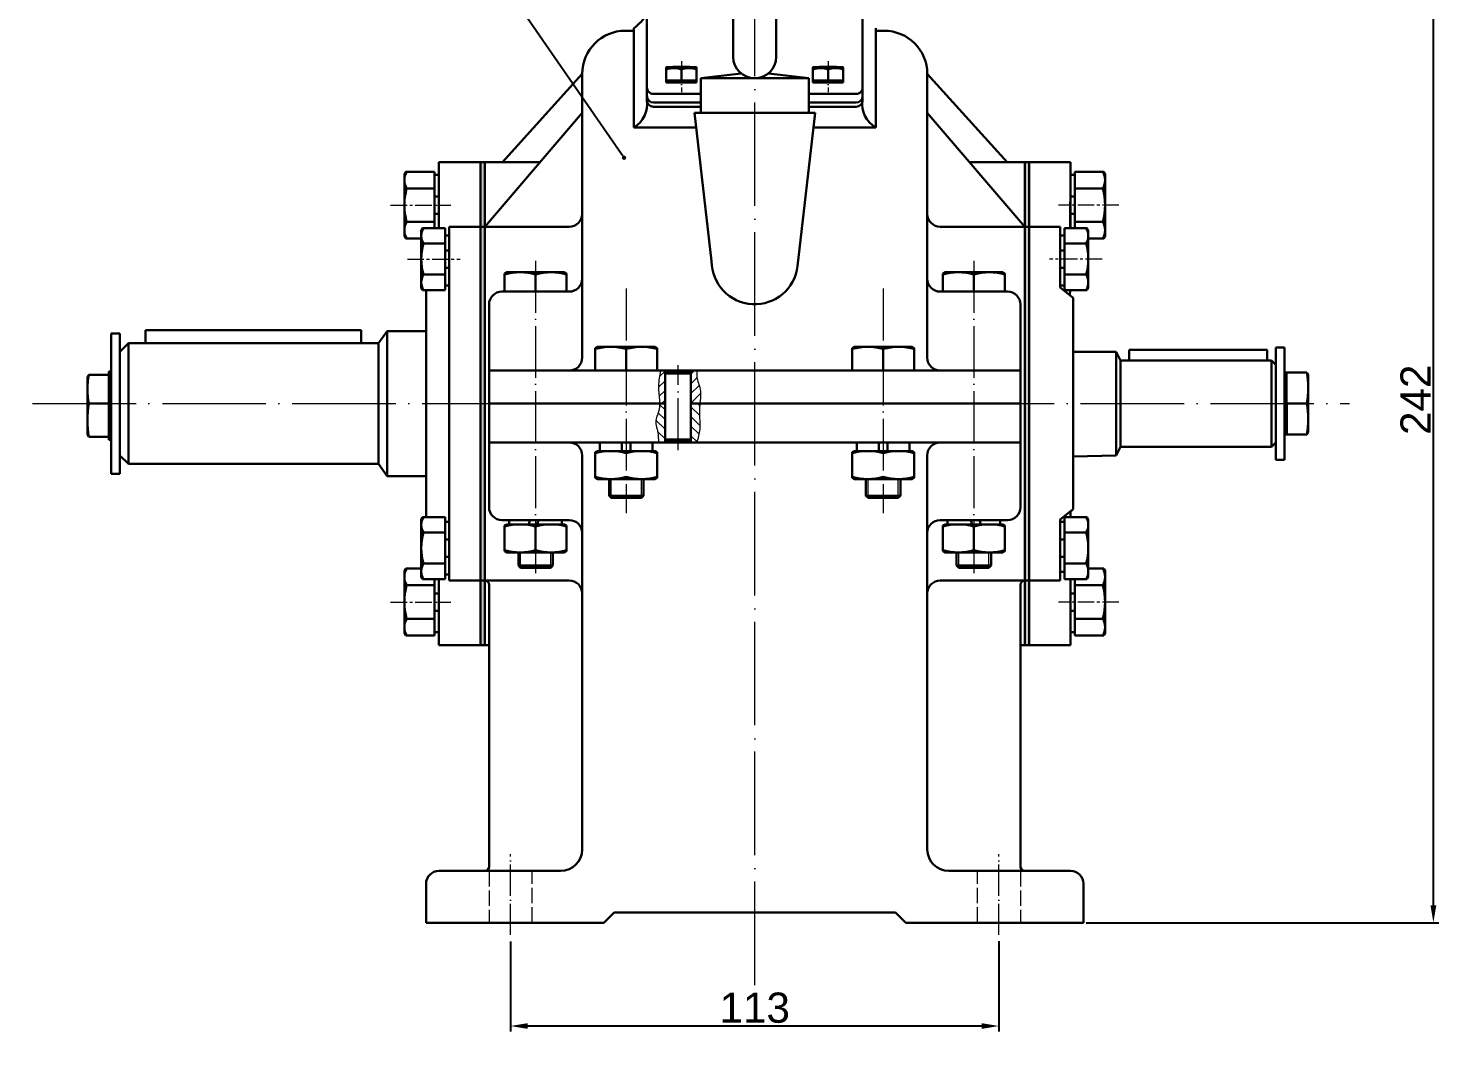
# Model space of a CAD drawing. Header units: millimetres. Extents: x 49696 to 99999, y 29542 to 60309.
# Drawn here: x 50303.5 to 50630.4, y 30007.7 to 30246.4 of the extents above; entities that cross this region are included whole.
import ezdxf
from ezdxf import colors
from ezdxf.entities.mleader import LeaderData, LeaderLine
from ezdxf.math import Vec2, Vec3

# ---------------------------------------------------------------- set-up
doc = ezdxf.new("R2010")
doc.units = ezdxf.units.MM
for name, pattern in [('ACAD_ISO02W100', [15, 12, -3]), ('ACAD_ISO04W100', [30, 24, -3, 0, -3]), ('CENTER2', [28.575, 19.05, -3.175, 3.175, -3.175])]:
    doc.linetypes.add(name, pattern=pattern)
for name, color, linetype, lineweight in [('Centerline', 7, 'ACAD_ISO04W100', 13), ('linie continua alba', 7, 'ACAD_ISO02W100', 13), ('Linii groase', 7, 'Continuous', 30), ('Linii subtiri', 7, 'Continuous', 13)]:
    doc.layers.add(name, color=color, linetype=linetype, lineweight=lineweight)
doc.styles.get("Standard").update_dxf_attribs({"font": 'arial.ttf'})
doc.dimstyles.new('ISO-25', dxfattribs={"dimtxt": 3, "dimasz": 4, "dimexe": 1.25, "dimexo": 0.625, "dimtad": 1, "dimtxsty": 'Standard', "dimcen": 2.5, "dimadec": 0, "dimazin": 0, "dimtfac": 1, "dimtmove": 0, "dimatfit": 3, "dimfxl": 1, "dimarcsym": 0})

# ---------------------------------------------------------------- blocks, each defined once
blk = doc.blocks.new('*U41')
at = {"layer": 'Centerline', "color": 0, "linetype": 'CENTER2', "ltscale": 0.2, "transparency": 16777216}
blk.add_line((-6.1, 0), (6.1, 0), dxfattribs=at)
blk = doc.blocks.new('*U42')
at = {"layer": 'Linii subtiri', "color": 0, "linetype": 'CENTER2', "ltscale": 0.2, "transparency": 16777216}
blk.add_line((-4.86, 0), (9.12, 0), dxfattribs=at)
blk = doc.blocks.new('*U43')
at = {"layer": 'Linii subtiri', "color": 0, "linetype": 'CENTER2', "ltscale": 0.2, "transparency": 16777216}
blk.add_line((-4.86, 0), (9.12, 0), dxfattribs=at)
blk = doc.blocks.new('*U44')
at = {"layer": 'Centerline', "color": 0, "linetype": 'CENTER2', "ltscale": 0.2, "transparency": 16777216}
blk.add_line((6.1, 0), (-6.1, 0), dxfattribs=at)
blk = doc.blocks.new('*U45')
at = {"layer": 'Linii subtiri', "color": 0, "linetype": 'CENTER2', "ltscale": 0.2, "transparency": 16777216}
blk.add_line((4.86, 0), (-9.12, 0), dxfattribs=at)
blk = doc.blocks.new('*U46')
at = {"layer": 'Linii subtiri', "color": 0, "linetype": 'CENTER2', "ltscale": 0.2, "transparency": 16777216}
blk.add_line((4.86, 0), (-9.12, 0), dxfattribs=at)
blk = doc.blocks.new('*D66')
at = {"layer": 'Defpoints', "color": 0, "transparency": 16777216}
for p in [(50415.28, 30035.34), (50528.48, 30035.42), (50415.28, 30015.11)]:
    blk.add_point(p, dxfattribs=at)
at = {"layer": 'Linii subtiri', "color": 0, "lineweight": -2, "transparency": 16777216}
for p, q in [((50415.28, 30034.72), (50415.28, 30013.86)), ((50528.48, 30034.79), (50528.48, 30013.86)), ((50524.48, 30015.11), (50419.28, 30015.11))]:
    blk.add_line(p, q, dxfattribs=at)
at = {"layer": 'Linii subtiri', "color": 0, "transparency": 16777216}
for points in [[(50419.28, 30015.78), (50419.28, 30014.45), (50415.28, 30015.11)], [(50524.48, 30015.78), (50524.48, 30014.45), (50528.48, 30015.11)]]:
    blk.add_solid(points, dxfattribs=at)
at = {"layer": 'Linii subtiri', "color": 0, "transparency": 16777216, "insert": (50471.88, 30019.32), "char_height": 7, "attachment_point": 5}
blk.add_mtext('113', dxfattribs=at)
blk = doc.blocks.new('*D67')
at = {"layer": 'Defpoints', "color": 0, "transparency": 16777216}
for p in [(50471.88, 30281.49), (50629.2, 30281.49), (50548.08, 30039.06)]:
    blk.add_point(p, dxfattribs=at)
at = {"layer": 'Linii subtiri', "color": 0, "lineweight": -2, "transparency": 16777216}
for p, q in [((50472.51, 30281.49), (50630.45, 30281.49)), ((50629.2, 30043.06), (50629.2, 30277.49)), ((50548.71, 30039.06), (50630.45, 30039.06))]:
    blk.add_line(p, q, dxfattribs=at)
at = {"layer": 'Linii subtiri', "color": 0, "transparency": 16777216}
for points in [[(50628.53, 30277.49), (50629.86, 30277.49), (50629.2, 30281.49)], [(50628.53, 30043.06), (50629.86, 30043.06), (50629.2, 30039.06)]]:
    blk.add_solid(points, dxfattribs=at)
at = {"layer": 'Linii subtiri', "color": 0, "transparency": 16777216, "insert": (50625.06, 30160.28), "char_height": 7, "attachment_point": 5, "rotation": 90}
blk.add_mtext('242', dxfattribs=at)
blk = doc.blocks.new('_Dot')
at = {"color": 0, "linetype": 'ByBlock', "lineweight": -2}
blk.add_line((-0.5, 0), (-1, 0), dxfattribs=at)
at = {"color": 0, "linetype": 'ByBlock', "const_width": 0.5}
blk.add_lwpolyline([(-0.25, 0, 1), (0.25, 0, 1)], format="xyb", close=True, dxfattribs=at)

msp = doc.modelspace()

# ---------------------------------------------------------------- hatches: boundary and pattern name
at = {"layer": 'Linii groase'}
h = msp.add_hatch(color=256, dxfattribs=at)
h.dxf.hatch_style = 1
h.paths.add_polyline_path([(49940.772, 29847.691), (49926.772, 29847.691), (49926.772, 29845.691), (49940.772, 29845.691), (49941.772, 29845.691), (49941.772, 29846.691, 0.4142136)])
h.paths.add_polyline_path([(50008.772, 29847.691), (49994.772, 29847.691, 0.4142136), (49993.772, 29846.691), (49993.772, 29845.691), (49994.772, 29845.691), (50008.798, 29845.691)])
h.paths.add_polyline_path([(50030.772, 29847.691), (50011.772, 29847.691), (50011.798, 29845.691), (50030.772, 29845.691), (50031.772, 29845.691), (50031.772, 29846.691, 0.4142136)])
h.paths.add_polyline_path([(50123.772, 29846.792), (50119.562, 29847.691), (50104.772, 29847.691, 0.4142136), (50103.772, 29846.691), (50103.772, 29845.691), (50104.772, 29845.691), (50118.772, 29845.691), (50123.772, 29845.691)])
h.paths.add_polyline_path([(50123.772, 29847.691), (50119.562, 29847.691), (50123.772, 29846.792)], flags=17)
h.paths.add_polyline_path([(50121.075, 29720.491), (50118.772, 29720.491), (50104.772, 29720.491), (50103.772, 29720.491), (50103.772, 29719.491, 0.4142136), (50104.772, 29718.491), (50123.491, 29718.491)])
h.paths.add_polyline_path([(50123.772, 29720.491), (50121.075, 29720.491), (50123.491, 29718.491), (50123.772, 29718.491)])
h.paths.add_polyline_path([(50026.45, 29720.491), (50011.798, 29720.491), (50011.772, 29718.491), (50028.796, 29718.491)])
h.paths.add_polyline_path([(50031.772, 29720.491), (50030.772, 29720.491), (50026.45, 29720.491), (50028.796, 29718.491), (50030.772, 29718.491, 0.4142136), (50031.772, 29719.491)])
h.paths.add_polyline_path([(50008.798, 29720.491), (49994.772, 29720.491), (49993.772, 29720.491), (49993.772, 29719.491, 0.4142136), (49994.772, 29718.491), (50008.772, 29718.491)])
h.paths.add_polyline_path([(49941.772, 29720.491), (49940.772, 29720.491), (49926.772, 29720.491), (49926.772, 29718.491), (49940.772, 29718.491, 0.4142136), (49941.772, 29719.491)])
h.paths.add_polyline_path([(50409.282, 30215.392), (50408.282, 30215.392), (50408.282, 30200.392), (50409.282, 30200.392)])
h.paths.add_polyline_path([(50409.282, 30200.392), (50408.282, 30200.392), (50408.282, 30159.392), (50409.282, 30159.392)])
h.paths.add_polyline_path([(50409.282, 30159.392), (50408.282, 30159.392), (50408.282, 30118.392), (50409.282, 30118.392)])
h.paths.add_polyline_path([(50409.282, 30118.392), (50408.282, 30118.392), (50408.282, 30103.392), (50409.282, 30103.392)])
h.paths.add_polyline_path([(50535.482, 30159.392), (50534.482, 30159.392), (50534.482, 30118.392), (50535.482, 30118.392)])
h.paths.add_polyline_path([(50535.482, 30118.392), (50534.482, 30118.392), (50534.482, 30103.392), (50535.482, 30103.392)])
h.paths.add_polyline_path([(50535.482, 30200.392), (50534.482, 30200.392), (50534.482, 30159.392), (50535.482, 30159.392)])
h.paths.add_polyline_path([(50535.482, 30215.392), (50534.482, 30215.392), (50534.482, 30200.392), (50535.482, 30200.392)])
h = msp.add_hatch(color=256, dxfattribs=at)
h.dxf.hatch_style = 1
h.paths.add_polyline_path([(50322.133, 30158.892), (50322.133, 30150.975), (50322.682, 30150.975), (50322.682, 30158.892)])
h.paths.add_polyline_path([(50322.133, 30166.809), (50322.133, 30158.892), (50322.682, 30158.892), (50322.682, 30166.809)])
h = msp.add_hatch(color=256, dxfattribs=at)
h.dxf.hatch_style = 1
h.paths.add_polyline_path([(50594.682, 30166.582), (50594.682, 30152.202), (50595.228, 30152.204), (50595.182, 30166.582)])
at = {"layer": 'Linii subtiri'}
h = msp.add_hatch(dxfattribs=at)
h.set_pattern_fill('ANSI31', color=256, scale=0.5)
edge = h.paths.add_edge_path()
edge.add_spline(control_points=[(50459.166, 30159.392), (50459.285, 30160.514), (50459.583, 30162.629), (50458.341, 30165.056), (50458.43, 30166.543), (50458.46, 30167.042)], knot_values=[0, 0, 0, 0, 3.3362689, 6.2761395, 7.7624054, 7.7624054, 7.7624054, 7.7624054], degree=3, periodic=0)
edge.add_line((50458.46, 30167.042), (50457.101, 30167.042))
edge.add_line((50457.101, 30167.042), (50457.101, 30159.392))
edge.add_line((50457.101, 30159.392), (50459.166, 30159.392))
edge = h.paths.add_edge_path()
edge.add_line((50451.101, 30167.042), (50450.061, 30167.042))
edge.add_spline(control_points=[(50450.061, 30167.042), (50449.828, 30165.85), (50449.339, 30163.354), (50449.812, 30160.723), (50449.817, 30159.392)], knot_values=[0, 0, 0, 0, 3.6376232, 7.620987, 7.620987, 7.620987, 7.620987], degree=3, periodic=0)
edge.add_line((50449.817, 30159.392), (50451.101, 30159.392))
edge.add_line((50451.101, 30159.392), (50451.101, 30167.042))
h = msp.add_hatch(dxfattribs=at)
h.set_pattern_fill('ANSI31', color=256, scale=0.5, angle=90)
edge = h.paths.add_edge_path()
edge.add_spline(control_points=[(50458.46, 30150.392), (50458.752, 30151.397), (50459.289, 30153.244), (50459.095, 30155.997), (50459.026, 30157.971), (50459.135, 30159.096), (50459.166, 30159.392)], knot_values=[7.7624054, 7.7624054, 7.7624054, 7.7624054, 10.8746065, 13.4815785, 15.9520733, 16.8309959, 16.8309959, 16.8309959, 16.8309959], degree=3, periodic=0)
edge.add_line((50459.166, 30159.392), (50457.101, 30159.392))
edge.add_line((50457.101, 30159.392), (50457.101, 30150.392))
edge.add_line((50457.101, 30150.392), (50458.46, 30150.392))
edge = h.paths.add_edge_path()
edge.add_line((50451.101, 30159.392), (50449.817, 30159.392))
edge.add_spline(control_points=[(50449.817, 30159.392), (50449.821, 30158.583), (50449.691, 30157.385), (50448.578, 30155.28), (50449.554, 30152.978), (50449.546, 30151.15), (50449.543, 30150.392)], knot_values=[7.620987, 7.620987, 7.620987, 7.620987, 10.0431297, 11.2818766, 14.5077576, 16.7948867, 16.7948867, 16.7948867, 16.7948867], degree=3, periodic=0)
edge.add_line((50449.543, 30150.392), (50451.101, 30150.392))
edge.add_line((50451.101, 30150.392), (50451.101, 30159.392))

# ---------------------------------------------------------------- linework, layer by layer
at = {"layer": 'Centerline'}
for p, q in [((50471.882, 30024.621), (50471.882, 30287.229)), ((50410.282, 30167.042), (50428.882, 30167.042)), ((50454.101, 30167.042), (50451.101, 30167.042)), ((50533.482, 30167.042), (50514.882, 30167.042)), ((50304.462, 30159.392), (50451.101, 30159.392)), ((50457.101, 30159.392), (50609.746, 30159.392))]:
    msp.add_line(p, q, dxfattribs=at)
at = {"layer": 'Centerline', "ltscale": 0.2}
for p, q in [((50454.882, 30238.779), (50454.882, 30231.602)), ((50488.882, 30238.779), (50488.882, 30231.602))]:
    msp.add_line(p, q, dxfattribs=at)
at = {"layer": 'Centerline', "ltscale": 0.5}
for p, q in [((50421.082, 30192.469), (50421.082, 30119.449)), ((50522.682, 30192.469), (50522.682, 30119.449)), ((50442.101, 30186.052), (50442.101, 30133.968)), ((50501.663, 30186.052), (50501.663, 30133.968)), ((50454.101, 30148.635), (50454.101, 30168.305))]:
    msp.add_line(p, q, dxfattribs=at)
at = {"layer": 'Centerline', "ltscale": 0.3}
for p, q in [((50415.282, 30036.218), (50415.282, 30054.916)), ((50528.482, 30036.218), (50528.482, 30054.916))]:
    msp.add_line(p, q, dxfattribs=at)
at = {"layer": 'linie continua alba', "ltscale": 0.3}
for p, q in [((50410.282, 30051.062), (50410.282, 30039.062)), ((50420.282, 30039.062), (50420.282, 30051.062)), ((50523.482, 30039.062), (50523.482, 30051.062)), ((50533.482, 30051.062), (50533.482, 30039.062))]:
    msp.add_line(p, q, dxfattribs=at)
at = {"layer": 'Linii groase'}
for p, q in [((50466.882, 30239.795), (50466.882, 30267.567)), ((50476.882, 30239.795), (50476.882, 30267.567)), ((50446.882, 30245.822), (50446.882, 30249.673)), ((50496.882, 30245.822), (50496.882, 30249.673)), ((50441.882, 30245.822), (50443.837, 30245.822)), ((50443.837, 30246.406), (50443.837, 30223.416)), ((50446.882, 30233.684), (50446.882, 30245.822)), ((50496.882, 30233.684), (50496.882, 30245.822)), ((50499.927, 30246.406), (50499.927, 30223.416)), ((50501.882, 30245.822), (50499.927, 30245.822)), ((50501.882, 30245.822), (50499.927, 30245.822)), ((50451.382, 30234.312), (50451.382, 30237.312)), ((50451.382, 30237.312), (50451.382, 30236.812)), ((50454.882, 30234.312), (50454.882, 30236.812)), ((50458.382, 30234.312), (50458.382, 30237.312)), ((50485.382, 30234.312), (50485.382, 30237.312)), ((50488.882, 30234.312), (50488.882, 30236.812)), ((50492.382, 30234.312), (50492.382, 30237.312)), ((50492.382, 30237.312), (50492.382, 30236.812)), ((50413.377, 30215.392), (50431.882, 30235.822)), ((50431.882, 30182.342), (50431.882, 30235.822)), ((50454.882, 30234.312), (50451.382, 30234.312)), ((50451.382, 30233.812), (50451.382, 30234.312)), ((50454.882, 30233.812), (50451.382, 30233.812)), ((50454.882, 30234.312), (50458.382, 30234.312)), ((50454.882, 30233.812), (50458.382, 30233.812)), ((50458.382, 30233.812), (50458.382, 30234.312)), ((50459.382, 30234.795), (50468.724, 30235.919)), ((50459.382, 30226.799), (50459.382, 30234.795)), ((50459.382, 30234.795), (50471.882, 30234.795)), ((50471.882, 30234.795), (50484.382, 30234.795)), ((50475.04, 30235.919), (50484.382, 30234.795)), ((50484.382, 30234.795), (50484.382, 30226.799)), ((50488.882, 30234.312), (50485.382, 30234.312)), ((50485.382, 30233.812), (50485.382, 30234.312)), ((50488.882, 30233.812), (50485.382, 30233.812)), ((50488.882, 30234.312), (50492.382, 30234.312)), ((50488.882, 30233.812), (50492.382, 30233.812)), ((50492.382, 30233.812), (50492.382, 30234.312)), ((50511.882, 30182.342), (50511.882, 30235.822)), ((50530.387, 30215.392), (50511.882, 30235.822)), ((50446.882, 30230.684), (50446.882, 30232.684)), ((50446.882, 30230.684), (50446.882, 30229.684)), ((50496.882, 30230.684), (50496.882, 30232.684)), ((50496.882, 30230.684), (50496.882, 30229.684)), ((50409.282, 30200.392), (50431.882, 30226.799)), ((50448.382, 30229.184), (50459.382, 30229.184)), ((50448.382, 30228.184), (50459.382, 30228.184)), ((50471.882, 30226.799), (50457.882, 30226.799)), ((50457.882, 30226.799), (50461.882, 30192.417)), ((50471.882, 30226.799), (50459.382, 30226.799)), ((50471.882, 30226.799), (50485.882, 30226.799)), ((50485.882, 30226.799), (50481.817, 30191.28)), ((50495.382, 30229.184), (50484.382, 30229.184)), ((50495.382, 30228.184), (50484.382, 30228.184)), ((50534.482, 30200.392), (50511.882, 30226.799)), ((50458.275, 30223.416), (50443.837, 30223.416)), ((50458.275, 30223.416), (50446.882, 30223.416)), ((50485.495, 30223.416), (50496.882, 30223.416)), ((50485.495, 30223.416), (50499.927, 30223.416)), ((50390.982, 30213.147), (50390.682, 30212.627)), ((50390.982, 30213.147), (50392.743, 30213.147)), ((50397.682, 30213.147), (50392.743, 30213.147)), ((50397.682, 30200.082), (50397.682, 30213.147)), ((50408.282, 30215.392), (50398.682, 30215.392)), ((50398.682, 30215.392), (50398.682, 30200.082)), ((50398.682, 30215.392), (50398.682, 30205.392)), ((50408.282, 30215.392), (50401.082, 30215.392)), ((50408.282, 30200.392), (50408.282, 30215.392)), ((50408.282, 30215.392), (50409.282, 30215.392)), ((50422.12, 30215.392), (50409.282, 30215.392)), ((50409.282, 30200.392), (50409.282, 30215.392)), ((50431.882, 30203.392), (50431.882, 30215.392)), ((50511.882, 30203.392), (50511.882, 30215.392)), ((50521.644, 30215.392), (50534.482, 30215.392)), ((50534.482, 30200.392), (50534.482, 30215.392)), ((50535.482, 30215.392), (50534.482, 30215.392)), ((50535.482, 30200.392), (50535.482, 30215.392)), ((50535.482, 30215.392), (50542.682, 30215.392)), ((50535.482, 30215.392), (50545.082, 30215.392)), ((50545.082, 30215.392), (50545.082, 30200.082)), ((50545.082, 30215.392), (50545.082, 30205.392)), ((50545.082, 30200.082), (50545.082, 30215.392)), ((50546.082, 30200.082), (50546.082, 30213.147)), ((50546.082, 30213.147), (50551.021, 30213.147)), ((50552.782, 30213.147), (50551.021, 30213.147)), ((50552.782, 30213.147), (50553.082, 30212.627)), ((50390.682, 30198.157), (50390.682, 30212.627)), ((50390.682, 30212.627), (50390.682, 30209.277)), ((50398.682, 30212.392), (50397.682, 30212.392)), ((50398.682, 30200.082), (50398.682, 30212.392)), ((50545.026, 30200.082), (50545.082, 30212.392)), ((50545.082, 30212.392), (50546.082, 30212.392)), ((50553.082, 30198.157), (50553.082, 30212.627)), ((50553.082, 30212.627), (50553.082, 30209.277)), ((50391.182, 30209.277), (50397.682, 30209.277)), ((50398.682, 30207.392), (50397.682, 30207.392)), ((50398.682, 30203.392), (50398.682, 30207.392)), ((50545.082, 30203.392), (50545.082, 30207.392)), ((50545.082, 30207.392), (50546.082, 30207.392)), ((50552.582, 30209.277), (50546.082, 30209.277)), ((50397.682, 30205.392), (50397.682, 30200.082)), ((50397.682, 30205.392), (50397.682, 30203.392)), ((50397.682, 30203.392), (50398.682, 30203.392)), ((50546.082, 30203.392), (50545.082, 30203.392)), ((50546.082, 30205.392), (50546.082, 30200.082)), ((50546.082, 30205.392), (50546.082, 30203.392)), ((50391.182, 30201.507), (50397.682, 30201.507)), ((50394.882, 30200.082), (50394.582, 30199.562)), ((50394.882, 30200.082), (50400.082, 30200.082)), ((50394.882, 30200.082), (50395.082, 30200.082)), ((50400.082, 30200.082), (50400.082, 30197.292)), ((50408.282, 30200.392), (50401.082, 30200.392)), ((50401.082, 30200.392), (50401.082, 30118.392)), ((50401.082, 30200.392), (50401.082, 30196.392)), ((50401.082, 30159.392), (50401.082, 30200.392)), ((50401.082, 30198.392), (50401.082, 30200.392)), ((50408.282, 30118.392), (50408.282, 30200.392)), ((50408.282, 30200.392), (50409.282, 30200.392)), ((50428.882, 30200.392), (50409.282, 30200.392)), ((50409.282, 30159.392), (50409.282, 30200.392)), ((50431.882, 30185.342), (50431.882, 30200.392)), ((50511.882, 30185.342), (50511.882, 30200.392)), ((50514.882, 30200.392), (50534.482, 30200.392)), ((50534.482, 30159.392), (50534.482, 30200.392)), ((50535.482, 30200.392), (50534.482, 30200.392)), ((50535.482, 30118.392), (50535.482, 30200.392)), ((50535.482, 30200.392), (50542.682, 30200.392)), ((50535.482, 30200.392), (50542.682, 30200.392)), ((50542.682, 30200.392), (50542.682, 30186.892)), ((50542.682, 30200.392), (50542.682, 30196.392)), ((50542.682, 30186.892), (50542.682, 30200.392)), ((50542.682, 30198.392), (50542.682, 30200.392)), ((50542.682, 30200.392), (50542.682, 30186.792)), ((50542.682, 30200.392), (50542.682, 30196.392)), ((50542.682, 30186.792), (50542.682, 30200.392)), ((50542.682, 30198.392), (50542.682, 30200.392)), ((50548.882, 30200.082), (50543.682, 30200.082)), ((50543.682, 30200.082), (50543.682, 30197.292)), ((50552.582, 30201.507), (50546.082, 30201.507)), ((50548.882, 30200.082), (50548.682, 30200.082)), ((50548.882, 30200.082), (50549.182, 30199.562)), ((50390.982, 30197.637), (50390.682, 30198.157)), ((50394.643, 30197.637), (50390.982, 30197.637)), ((50394.582, 30192.892), (50394.582, 30199.562)), ((50394.582, 30199.562), (50394.582, 30196.487)), ((50400.082, 30198.992), (50400.082, 30186.792)), ((50400.582, 30198.392), (50400.082, 30198.392)), ((50400.082, 30196.892), (50400.082, 30197.292)), ((50400.082, 30192.892), (50400.082, 30196.892)), ((50400.582, 30198.392), (50401.082, 30198.392)), ((50401.082, 30192.892), (50401.082, 30198.992)), ((50542.682, 30192.892), (50542.682, 30198.992)), ((50542.682, 30192.892), (50542.682, 30198.992)), ((50543.182, 30198.392), (50542.682, 30198.392)), ((50543.182, 30198.392), (50543.682, 30198.392)), ((50543.682, 30198.992), (50543.682, 30186.792)), ((50543.682, 30196.892), (50543.682, 30197.292)), ((50543.682, 30192.892), (50543.682, 30196.892)), ((50549.121, 30197.637), (50552.782, 30197.637)), ((50549.182, 30192.892), (50549.182, 30199.562)), ((50549.182, 30199.562), (50549.182, 30196.487)), ((50552.782, 30197.637), (50553.082, 30198.157)), ((50395.082, 30196.487), (50400.082, 30196.487)), ((50401.082, 30194.892), (50400.082, 30194.892)), ((50401.082, 30192.892), (50401.082, 30194.892)), ((50542.682, 30192.892), (50542.682, 30194.892)), ((50542.682, 30192.892), (50542.682, 30194.892)), ((50542.682, 30194.892), (50543.682, 30194.892)), ((50548.682, 30196.487), (50543.682, 30196.487)), ((50394.582, 30192.892), (50394.582, 30186.222)), ((50400.082, 30192.892), (50400.082, 30188.892)), ((50401.082, 30190.892), (50400.082, 30190.892)), ((50401.082, 30159.392), (50401.082, 30192.892)), ((50401.082, 30192.892), (50401.082, 30190.892)), ((50542.682, 30186.892), (50542.682, 30192.892)), ((50542.682, 30192.892), (50542.682, 30190.892)), ((50542.682, 30186.792), (50542.682, 30192.892)), ((50542.682, 30192.892), (50542.682, 30190.892)), ((50542.682, 30190.892), (50543.682, 30190.892)), ((50543.682, 30192.892), (50543.682, 30188.892)), ((50549.182, 30192.892), (50549.182, 30186.222)), ((50394.582, 30186.222), (50394.582, 30189.297)), ((50395.082, 30189.297), (50400.082, 30189.297)), ((50400.082, 30188.892), (50400.082, 30188.492)), ((50400.082, 30185.702), (50400.082, 30188.492)), ((50413.892, 30189.542), (50414.411, 30189.842)), ((50413.892, 30189.542), (50413.892, 30185.342)), ((50421.082, 30189.842), (50414.411, 30189.842)), ((50414.411, 30189.842), (50417.487, 30189.842)), ((50421.082, 30189.842), (50427.752, 30189.842)), ((50421.082, 30189.342), (50421.082, 30185.342)), ((50427.752, 30189.842), (50424.677, 30189.842)), ((50428.272, 30189.542), (50427.752, 30189.842)), ((50428.272, 30189.542), (50428.272, 30185.342)), ((50428.272, 30189.542), (50428.272, 30189.342)), ((50515.492, 30189.542), (50516.011, 30189.842)), ((50515.492, 30189.542), (50515.492, 30185.342)), ((50522.682, 30189.842), (50516.011, 30189.842)), ((50516.011, 30189.842), (50519.087, 30189.842)), ((50522.682, 30189.842), (50529.352, 30189.842)), ((50522.682, 30189.342), (50522.682, 30185.342)), ((50529.352, 30189.842), (50526.277, 30189.842)), ((50529.872, 30189.542), (50529.352, 30189.842)), ((50529.872, 30189.542), (50529.872, 30185.342)), ((50529.872, 30189.542), (50529.872, 30189.342)), ((50548.682, 30189.297), (50543.682, 30189.297)), ((50543.682, 30188.892), (50543.682, 30188.492)), ((50543.682, 30185.702), (50543.682, 30188.492)), ((50549.182, 30186.222), (50549.182, 30189.297)), ((50394.882, 30185.702), (50394.582, 30186.222)), ((50394.882, 30185.702), (50400.082, 30185.702)), ((50394.882, 30185.702), (50395.082, 30185.702)), ((50395.682, 30185.702), (50395.682, 30133.082)), ((50400.082, 30186.792), (50401.082, 30186.792)), ((50413.282, 30185.342), (50428.882, 30185.342)), ((50413.892, 30186.542), (50413.892, 30186.342)), ((50530.482, 30185.342), (50514.882, 30185.342)), ((50515.492, 30186.542), (50515.492, 30186.342)), ((50543.682, 30186.792), (50542.682, 30186.792)), ((50542.682, 30186.792), (50542.682, 30186.292)), ((50542.682, 30186.292), (50545.682, 30183.892)), ((50548.882, 30185.702), (50543.682, 30185.702)), ((50544.954, 30184.474), (50544.96, 30185.702)), ((50545.682, 30183.892), (50545.682, 30159.392)), ((50548.882, 30185.702), (50548.682, 30185.702)), ((50548.882, 30185.702), (50549.182, 30186.222)), ((50410.282, 30167.042), (50410.282, 30182.342)), ((50431.882, 30182.342), (50431.882, 30170.042)), ((50511.882, 30182.342), (50511.882, 30170.042)), ((50533.482, 30167.042), (50533.482, 30182.342)), ((50322.682, 30143.139), (50322.682, 30175.645)), ((50324.682, 30175.645), (50322.682, 30175.645)), ((50324.682, 30175.645), (50324.682, 30172.392)), ((50380.682, 30176.392), (50330.682, 30176.392)), ((50330.682, 30176.392), (50330.682, 30173.392)), ((50350.682, 30176.392), (50368.682, 30176.392)), ((50380.682, 30176.392), (50364.682, 30176.392)), ((50380.682, 30173.392), (50380.682, 30176.392)), ((50386.682, 30176.192), (50384.682, 30173.392)), ((50386.682, 30176.192), (50386.682, 30159.392)), ((50395.682, 30176.192), (50386.682, 30176.192)), ((50395.682, 30176.192), (50390.682, 30176.192)), ((50395.682, 30159.392), (50395.682, 30176.192)), ((50322.682, 30170.392), (50322.682, 30171.892)), ((50322.682, 30171.892), (50322.682, 30166.892)), ((50324.682, 30171.392), (50326.682, 30173.392)), ((50324.682, 30172.392), (50324.682, 30170.892)), ((50324.682, 30171.892), (50324.682, 30146.892)), ((50324.682, 30171.392), (50324.682, 30159.392)), ((50324.682, 30171.392), (50324.682, 30147.392)), ((50324.682, 30171.392), (50324.682, 30159.392)), ((50324.682, 30171.392), (50324.682, 30147.392)), ((50324.682, 30170.892), (50324.682, 30158.892)), ((50324.682, 30170.892), (50324.682, 30167.392)), ((50326.682, 30173.392), (50326.682, 30159.392)), ((50384.682, 30173.392), (50326.682, 30173.392)), ((50326.682, 30173.392), (50330.682, 30173.392)), ((50346.682, 30173.392), (50382.682, 30173.392)), ((50350.682, 30173.392), (50348.682, 30173.392)), ((50384.682, 30159.392), (50384.682, 30173.392)), ((50435.411, 30172.542), (50434.911, 30172.253)), ((50434.911, 30167.042), (50434.911, 30172.253)), ((50434.911, 30172.253), (50434.911, 30172.053)), ((50434.911, 30172.253), (50434.911, 30172.053)), ((50435.411, 30172.542), (50442.101, 30172.542)), ((50435.411, 30172.542), (50436.911, 30172.542)), ((50448.791, 30172.542), (50442.101, 30172.542)), ((50442.101, 30172.542), (50442.101, 30167.042)), ((50448.791, 30172.542), (50447.291, 30172.542)), ((50448.791, 30172.542), (50449.291, 30172.253)), ((50449.291, 30167.042), (50449.291, 30172.253)), ((50494.973, 30172.542), (50494.473, 30172.253)), ((50494.473, 30167.042), (50494.473, 30172.253)), ((50494.973, 30172.542), (50501.663, 30172.542)), ((50494.973, 30172.542), (50496.473, 30172.542)), ((50508.353, 30172.542), (50501.663, 30172.542)), ((50501.663, 30172.542), (50501.663, 30167.042)), ((50508.353, 30172.542), (50506.853, 30172.542)), ((50508.353, 30172.542), (50508.853, 30172.253)), ((50508.853, 30167.042), (50508.853, 30172.253)), ((50508.853, 30172.253), (50508.853, 30172.053)), ((50508.853, 30172.253), (50508.853, 30172.053)), ((50545.682, 30159.392), (50545.682, 30171.392)), ((50545.682, 30171.392), (50555.682, 30171.392)), ((50555.682, 30171.392), (50556.682, 30169.392)), ((50555.682, 30171.392), (50555.682, 30159.392)), ((50555.682, 30171.392), (50555.682, 30147.392)), ((50558.682, 30169.392), (50558.682, 30171.892)), ((50558.682, 30171.892), (50590.682, 30171.892)), ((50590.682, 30171.892), (50590.682, 30169.392)), ((50592.682, 30162.392), (50592.682, 30172.392)), ((50592.682, 30146.392), (50592.682, 30172.392)), ((50592.682, 30172.392), (50594.682, 30172.392)), ((50594.682, 30172.392), (50594.682, 30148.392)), ((50322.682, 30158.892), (50322.682, 30170.392)), ((50322.682, 30145.892), (50322.682, 30169.892)), ((50322.682, 30166.892), (50322.682, 30167.892)), ((50324.682, 30170.392), (50324.682, 30166.892)), ((50324.682, 30162.392), (50324.682, 30170.392)), ((50324.682, 30161.892), (50324.682, 30169.892)), ((50556.682, 30159.392), (50556.682, 30169.392)), ((50556.682, 30169.392), (50591.682, 30169.392)), ((50591.682, 30169.392), (50591.682, 30159.392)), ((50591.682, 30169.392), (50592.682, 30168.392)), ((50592.682, 30168.392), (50592.682, 30159.392)), ((50317.482, 30166.082), (50317.182, 30165.562)), ((50317.182, 30158.892), (50317.182, 30165.562)), ((50317.182, 30165.562), (50317.182, 30162.487)), ((50317.482, 30166.082), (50322.136, 30166.082)), ((50322.133, 30166.809), (50322.682, 30166.809)), ((50322.133, 30150.975), (50322.133, 30166.809)), ((50410.282, 30159.392), (50410.282, 30167.042)), ((50410.282, 30167.042), (50511.882, 30167.042)), ((50533.482, 30167.042), (50431.882, 30167.042)), ((50471.882, 30167.042), (50436.882, 30167.042)), ((50451.101, 30167.042), (50451.101, 30150.392)), ((50452.163, 30166.722), (50451.101, 30166.335)), ((50451.101, 30166.335), (50457.101, 30166.335)), ((50454.101, 30166.722), (50452.163, 30166.722)), ((50454.101, 30166.722), (50456.039, 30166.722)), ((50456.039, 30166.722), (50457.101, 30166.335)), ((50457.101, 30150.392), (50457.101, 30167.042)), ((50471.882, 30167.042), (50506.882, 30167.042)), ((50533.482, 30159.392), (50533.482, 30167.042)), ((50599.882, 30166.582), (50594.682, 30166.582)), ((50594.682, 30166.582), (50594.682, 30163.792)), ((50595.182, 30166.582), (50595.228, 30152.202)), ((50599.882, 30166.582), (50599.682, 30166.582)), ((50599.882, 30166.582), (50600.182, 30166.062)), ((50600.182, 30159.392), (50600.182, 30166.062)), ((50600.182, 30166.062), (50600.182, 30162.987)), ((50322.682, 30155.392), (50322.682, 30162.392)), ((50324.682, 30156.392), (50324.682, 30162.392)), ((50324.682, 30155.892), (50324.682, 30161.892)), ((50594.682, 30163.392), (50594.682, 30163.792)), ((50594.682, 30159.392), (50594.682, 30163.392)), ((50594.682, 30162.892), (50594.682, 30155.892)), ((50594.682, 30159.392), (50594.682, 30162.392)), ((50317.182, 30158.892), (50317.182, 30152.222)), ((50317.482, 30159.392), (50322.133, 30159.392)), ((50322.682, 30158.892), (50322.682, 30155.892)), ((50322.682, 30158.892), (50322.682, 30154.892)), ((50324.682, 30147.392), (50324.682, 30159.392)), ((50324.682, 30146.892), (50324.682, 30158.892)), ((50326.682, 30145.392), (50326.682, 30159.392)), ((50384.682, 30145.392), (50384.682, 30159.392)), ((50384.682, 30159.392), (50384.682, 30145.392)), ((50386.682, 30142.592), (50386.682, 30159.392)), ((50409.282, 30159.392), (50409.282, 30118.392)), ((50410.282, 30150.392), (50410.282, 30159.392)), ((50410.282, 30159.392), (50451.101, 30159.392)), ((50457.101, 30159.392), (50533.482, 30159.392)), ((50533.482, 30150.392), (50533.482, 30159.392)), ((50534.482, 30159.392), (50534.482, 30118.392)), ((50545.682, 30134.892), (50545.682, 30159.392)), ((50555.682, 30147.392), (50555.682, 30159.392)), ((50556.682, 30159.392), (50556.682, 30149.392)), ((50591.682, 30149.392), (50591.682, 30159.392)), ((50592.682, 30150.392), (50592.682, 30159.392)), ((50594.682, 30159.392), (50594.682, 30155.392)), ((50594.682, 30159.392), (50594.682, 30147.892)), ((50595.205, 30159.392), (50595.205, 30157.892)), ((50595.205, 30159.392), (50599.882, 30159.392)), ((50600.182, 30159.392), (50600.182, 30152.722)), ((50317.182, 30152.222), (50317.182, 30155.297)), ((50322.682, 30154.892), (50322.682, 30154.492)), ((50322.682, 30151.702), (50322.682, 30154.492)), ((50324.682, 30156.392), (50324.682, 30146.392)), ((50324.682, 30155.892), (50324.682, 30145.892)), ((50594.682, 30155.392), (50594.682, 30154.992)), ((50594.682, 30152.202), (50594.682, 30154.992)), ((50600.182, 30152.722), (50600.182, 30155.797)), ((50317.482, 30151.702), (50317.182, 30152.222)), ((50317.482, 30151.702), (50322.133, 30151.702)), ((50317.482, 30151.702), (50317.682, 30151.702)), ((50322.133, 30150.975), (50322.682, 30150.975)), ((50452.163, 30150.712), (50451.101, 30151.099)), ((50451.101, 30151.099), (50457.101, 30151.099)), ((50456.039, 30150.712), (50457.101, 30151.099)), ((50594.682, 30152.202), (50595.228, 30152.204)), ((50599.882, 30152.202), (50595.228, 30152.202)), ((50599.882, 30152.202), (50600.182, 30152.722)), ((50428.882, 30150.392), (50410.282, 30150.392)), ((50410.282, 30150.392), (50410.282, 30135.392)), ((50428.882, 30150.392), (50511.882, 30150.392)), ((50514.882, 30150.392), (50431.882, 30150.392)), ((50435.411, 30148.392), (50434.911, 30148.103)), ((50434.911, 30142.892), (50434.911, 30148.103)), ((50434.911, 30148.103), (50434.911, 30147.903)), ((50435.411, 30148.392), (50442.101, 30148.392)), ((50435.411, 30148.392), (50436.911, 30148.392)), ((50436.001, 30150.392), (50436.001, 30148.392)), ((50436.001, 30148.392), (50448.201, 30148.392)), ((50441.101, 30150.392), (50441.101, 30148.392)), ((50441.101, 30148.392), (50443.101, 30148.392)), ((50448.791, 30148.392), (50442.101, 30148.392)), ((50443.101, 30148.392), (50443.101, 30150.392)), ((50448.791, 30148.392), (50447.291, 30148.392)), ((50448.201, 30148.392), (50448.201, 30150.392)), ((50448.791, 30148.392), (50449.291, 30148.103)), ((50449.291, 30142.892), (50449.291, 30148.103)), ((50451.101, 30150.392), (50457.101, 30150.392)), ((50454.101, 30150.712), (50452.163, 30150.712)), ((50454.101, 30150.712), (50456.039, 30150.712)), ((50494.973, 30148.392), (50494.473, 30148.103)), ((50494.473, 30142.892), (50494.473, 30148.103)), ((50494.973, 30148.392), (50501.663, 30148.392)), ((50494.973, 30148.392), (50496.473, 30148.392)), ((50495.563, 30148.392), (50495.563, 30150.392)), ((50507.763, 30148.392), (50495.563, 30148.392)), ((50500.663, 30148.392), (50500.663, 30150.392)), ((50502.663, 30148.392), (50500.663, 30148.392)), ((50508.353, 30148.392), (50501.663, 30148.392)), ((50502.663, 30150.392), (50502.663, 30148.392)), ((50508.353, 30148.392), (50506.853, 30148.392)), ((50507.763, 30150.392), (50507.763, 30148.392)), ((50508.353, 30148.392), (50508.853, 30148.103)), ((50508.853, 30142.892), (50508.853, 30148.103)), ((50508.853, 30148.103), (50508.853, 30147.903)), ((50514.882, 30150.392), (50533.482, 30150.392)), ((50533.482, 30150.392), (50533.482, 30135.392)), ((50555.682, 30147.392), (50556.682, 30149.392)), ((50556.682, 30149.392), (50591.682, 30149.392)), ((50591.682, 30149.392), (50592.682, 30150.392)), ((50594.682, 30147.892), (50594.682, 30146.392)), ((50324.682, 30147.392), (50326.682, 30145.392)), ((50324.682, 30143.139), (50324.682, 30146.392)), ((50326.682, 30145.392), (50344.682, 30145.392)), ((50384.682, 30145.392), (50344.682, 30145.392)), ((50386.682, 30142.592), (50384.682, 30145.392)), ((50431.882, 30129.392), (50431.882, 30147.392)), ((50449.291, 30142.181), (50449.291, 30145.142)), ((50494.473, 30142.181), (50494.473, 30145.142)), ((50511.882, 30129.392), (50511.882, 30147.392)), ((50555.682, 30147.392), (50545.682, 30147.142)), ((50594.682, 30146.392), (50592.682, 30146.392)), ((50324.682, 30143.139), (50322.682, 30143.139)), ((50386.682, 30142.592), (50395.682, 30142.592)), ((50434.911, 30142.892), (50434.911, 30142.181)), ((50435.411, 30141.892), (50434.911, 30142.181)), ((50435.411, 30141.892), (50448.791, 30141.892)), ((50438.101, 30141.892), (50438.101, 30138.042)), ((50446.101, 30138.042), (50446.101, 30141.892)), ((50448.791, 30141.892), (50449.291, 30142.181)), ((50449.291, 30142.181), (50449.291, 30142.892)), ((50494.473, 30142.181), (50494.473, 30142.892)), ((50494.973, 30141.892), (50494.473, 30142.181)), ((50508.353, 30141.892), (50494.973, 30141.892)), ((50497.663, 30138.042), (50497.663, 30141.892)), ((50505.663, 30141.892), (50505.663, 30138.042)), ((50508.353, 30141.892), (50508.853, 30142.181)), ((50508.853, 30142.892), (50508.853, 30142.181)), ((50438.101, 30138.042), (50446.101, 30138.042)), ((50438.101, 30138.042), (50438.601, 30137.542)), ((50442.101, 30138.042), (50442.101, 30137.542)), ((50445.601, 30137.542), (50446.101, 30138.042)), ((50505.663, 30138.042), (50497.663, 30138.042)), ((50498.163, 30137.542), (50497.663, 30138.042)), ((50501.663, 30138.042), (50501.663, 30137.542)), ((50505.663, 30138.042), (50505.163, 30137.542)), ((50438.601, 30137.542), (50445.601, 30137.542)), ((50505.163, 30137.542), (50498.163, 30137.542)), ((50542.682, 30132.492), (50545.682, 30134.892)), ((50545.682, 30134.892), (50545.082, 30134.292)), ((50394.882, 30133.082), (50394.582, 30132.562)), ((50394.582, 30125.892), (50394.582, 30132.562)), ((50394.582, 30132.562), (50394.582, 30129.487)), ((50394.882, 30133.082), (50400.082, 30133.082)), ((50394.882, 30133.082), (50395.082, 30133.082)), ((50400.082, 30133.082), (50400.082, 30130.292)), ((50400.082, 30119.792), (50400.082, 30131.992)), ((50400.082, 30131.992), (50401.082, 30131.992)), ((50413.282, 30132.392), (50428.882, 30132.392)), ((50414.392, 30131.392), (50413.892, 30131.103)), ((50414.392, 30131.392), (50415.892, 30131.392)), ((50414.982, 30132.392), (50414.982, 30131.392)), ((50414.982, 30131.392), (50427.182, 30131.392)), ((50419.482, 30131.392), (50419.782, 30132.392)), ((50420.082, 30131.392), (50419.482, 30131.392)), ((50419.782, 30132.392), (50421.782, 30132.392)), ((50427.772, 30131.392), (50421.082, 30131.392)), ((50421.082, 30131.392), (50421.082, 30124.892)), ((50421.082, 30125.392), (50421.082, 30131.392)), ((50421.482, 30131.392), (50421.782, 30132.392)), ((50427.772, 30131.392), (50426.272, 30131.392)), ((50427.182, 30131.392), (50427.182, 30132.392)), ((50427.772, 30131.392), (50428.272, 30131.103)), ((50530.482, 30132.392), (50514.882, 30132.392)), ((50515.992, 30131.392), (50515.492, 30131.103)), ((50515.992, 30131.392), (50522.682, 30131.392)), ((50515.992, 30131.392), (50517.492, 30131.392)), ((50516.582, 30131.392), (50516.582, 30132.392)), ((50528.782, 30131.392), (50516.582, 30131.392)), ((50522.282, 30131.392), (50521.982, 30132.392)), ((50523.982, 30132.392), (50521.982, 30132.392)), ((50522.682, 30131.392), (50522.682, 30124.892)), ((50522.682, 30125.392), (50522.682, 30131.392)), ((50523.682, 30131.392), (50524.282, 30131.392)), ((50524.282, 30131.392), (50523.982, 30132.392)), ((50529.372, 30131.392), (50527.872, 30131.392)), ((50528.782, 30132.392), (50528.782, 30131.392)), ((50529.372, 30131.392), (50529.872, 30131.103)), ((50542.682, 30131.992), (50542.682, 30132.492)), ((50543.682, 30131.992), (50542.682, 30131.992)), ((50542.682, 30131.892), (50542.682, 30131.992)), ((50542.682, 30118.392), (50542.682, 30131.892)), ((50542.682, 30131.892), (50542.682, 30118.392)), ((50548.882, 30133.082), (50543.682, 30133.082)), ((50543.682, 30133.082), (50543.682, 30130.292)), ((50543.682, 30119.792), (50543.682, 30131.992)), ((50545.082, 30133.082), (50545.082, 30134.292)), ((50548.882, 30133.082), (50548.682, 30133.082)), ((50548.882, 30133.082), (50549.182, 30132.562)), ((50549.182, 30125.892), (50549.182, 30132.562)), ((50549.182, 30132.562), (50549.182, 30129.487)), ((50395.082, 30129.487), (50400.082, 30129.487)), ((50400.082, 30129.892), (50400.082, 30130.292)), ((50400.082, 30125.892), (50400.082, 30129.892)), ((50413.892, 30125.892), (50413.892, 30131.103)), ((50428.272, 30125.892), (50428.272, 30131.103)), ((50428.272, 30125.181), (50428.272, 30128.142)), ((50431.882, 30129.392), (50431.882, 30115.392)), ((50511.882, 30129.392), (50511.882, 30115.392)), ((50515.492, 30125.892), (50515.492, 30131.103)), ((50515.492, 30125.181), (50515.492, 30128.142)), ((50529.872, 30125.892), (50529.872, 30131.103)), ((50548.682, 30129.487), (50543.682, 30129.487)), ((50394.582, 30125.892), (50394.582, 30119.222)), ((50401.082, 30127.892), (50400.082, 30127.892)), ((50400.082, 30125.892), (50400.082, 30121.892)), ((50401.082, 30125.892), (50401.082, 30127.892)), ((50401.082, 30125.892), (50401.082, 30119.792)), ((50401.082, 30125.892), (50401.082, 30123.892)), ((50413.892, 30125.892), (50413.892, 30125.181)), ((50414.392, 30124.892), (50413.892, 30125.181)), ((50414.392, 30124.892), (50427.772, 30124.892)), ((50417.082, 30121.842), (50417.082, 30124.892)), ((50421.082, 30124.892), (50421.082, 30125.392)), ((50425.082, 30124.892), (50425.082, 30121.842)), ((50425.082, 30121.842), (50425.082, 30124.892)), ((50427.772, 30124.892), (50428.272, 30125.181)), ((50428.272, 30125.181), (50428.272, 30125.892)), ((50515.492, 30125.181), (50515.492, 30125.892)), ((50515.992, 30124.892), (50515.492, 30125.181)), ((50529.372, 30124.892), (50515.992, 30124.892)), ((50518.682, 30124.892), (50518.682, 30121.842)), ((50518.682, 30121.842), (50518.682, 30124.892)), ((50522.682, 30124.892), (50522.682, 30125.392)), ((50526.682, 30121.842), (50526.682, 30124.892)), ((50529.372, 30124.892), (50529.872, 30125.181)), ((50529.872, 30125.892), (50529.872, 30125.181)), ((50542.682, 30125.892), (50542.682, 30127.892)), ((50542.682, 30127.892), (50543.682, 30127.892)), ((50542.682, 30125.892), (50542.682, 30119.792)), ((50542.682, 30125.892), (50542.682, 30123.892)), ((50543.682, 30125.892), (50543.682, 30121.892)), ((50549.182, 30125.892), (50549.182, 30119.222)), ((50394.582, 30119.222), (50394.582, 30122.297)), ((50395.082, 30122.297), (50400.082, 30122.297)), ((50401.082, 30123.892), (50400.082, 30123.892)), ((50400.082, 30121.892), (50400.082, 30121.492)), ((50417.582, 30121.342), (50417.082, 30121.842)), ((50417.082, 30121.842), (50421.082, 30121.842)), ((50425.082, 30121.842), (50421.082, 30121.842)), ((50424.582, 30121.342), (50425.082, 30121.842)), ((50519.182, 30121.342), (50518.682, 30121.842)), ((50518.682, 30121.842), (50522.682, 30121.842)), ((50526.682, 30121.842), (50522.682, 30121.842)), ((50526.182, 30121.342), (50526.682, 30121.842)), ((50542.682, 30123.892), (50543.682, 30123.892)), ((50548.682, 30122.297), (50543.682, 30122.297)), ((50543.682, 30121.892), (50543.682, 30121.492)), ((50549.182, 30119.222), (50549.182, 30122.297)), ((50390.982, 30121.147), (50390.682, 30120.627)), ((50390.682, 30120.627), (50390.682, 30106.157)), ((50394.643, 30121.147), (50390.982, 30121.147)), ((50394.882, 30118.702), (50394.582, 30119.222)), ((50394.882, 30118.702), (50400.082, 30118.702)), ((50394.882, 30118.702), (50395.082, 30118.702)), ((50397.682, 30118.702), (50397.682, 30105.637)), ((50397.682, 30113.392), (50397.682, 30118.702)), ((50398.682, 30103.392), (50398.682, 30118.702)), ((50400.082, 30118.702), (50400.082, 30121.492)), ((50401.082, 30119.792), (50400.082, 30119.792)), ((50401.082, 30118.392), (50408.282, 30118.392)), ((50409.282, 30118.392), (50408.282, 30118.392)), ((50408.282, 30103.392), (50408.282, 30118.392)), ((50409.282, 30118.392), (50409.282, 30118.392)), ((50409.282, 30118.392), (50409.282, 30103.392)), ((50409.282, 30118.392), (50428.882, 30118.392)), ((50417.582, 30121.342), (50421.082, 30121.342)), ((50424.582, 30121.342), (50421.082, 30121.342)), ((50534.482, 30118.392), (50514.882, 30118.392)), ((50519.182, 30121.342), (50522.682, 30121.342)), ((50526.182, 30121.342), (50522.682, 30121.342)), ((50534.482, 30118.392), (50534.482, 30118.392)), ((50534.482, 30118.392), (50534.482, 30103.392)), ((50534.482, 30118.392), (50535.482, 30118.392)), ((50542.682, 30118.392), (50535.482, 30118.392)), ((50535.482, 30103.392), (50535.482, 30118.392)), ((50543.182, 30120.392), (50542.682, 30120.392)), ((50543.182, 30120.392), (50543.682, 30120.392)), ((50543.682, 30118.702), (50543.682, 30121.492)), ((50548.882, 30118.702), (50543.682, 30118.702)), ((50545.082, 30103.392), (50545.082, 30118.702)), ((50546.082, 30118.702), (50546.082, 30105.637)), ((50546.082, 30113.392), (50546.082, 30118.702)), ((50548.882, 30118.702), (50548.682, 30118.702)), ((50548.882, 30118.702), (50549.182, 30119.222)), ((50549.121, 30121.147), (50552.782, 30121.147)), ((50552.782, 30121.147), (50553.082, 30120.627)), ((50553.082, 30120.627), (50553.082, 30106.157)), ((50391.182, 30117.277), (50397.682, 30117.277)), ((50397.682, 30113.392), (50397.682, 30115.392)), ((50397.682, 30115.392), (50398.682, 30115.392)), ((50410.282, 30117.392), (50410.282, 30052.062)), ((50431.882, 30115.392), (50431.882, 30056.062)), ((50511.882, 30115.392), (50511.882, 30056.062)), ((50533.482, 30117.392), (50533.482, 30052.062)), ((50546.082, 30115.392), (50545.082, 30115.392)), ((50552.582, 30117.277), (50546.082, 30117.277)), ((50546.082, 30113.392), (50546.082, 30115.392)), ((50390.682, 30106.157), (50390.682, 30109.507)), ((50391.182, 30109.507), (50397.682, 30109.507)), ((50398.682, 30111.392), (50397.682, 30111.392)), ((50545.082, 30111.392), (50546.082, 30111.392)), ((50552.582, 30109.507), (50546.082, 30109.507)), ((50553.082, 30106.157), (50553.082, 30109.507)), ((50390.982, 30105.637), (50390.682, 30106.157)), ((50390.982, 30105.637), (50392.743, 30105.637)), ((50397.682, 30105.637), (50392.743, 30105.637)), ((50398.682, 30106.392), (50397.682, 30106.392)), ((50545.082, 30106.392), (50546.082, 30106.392)), ((50546.082, 30105.637), (50551.021, 30105.637)), ((50552.782, 30105.637), (50551.021, 30105.637)), ((50552.782, 30105.637), (50553.082, 30106.157)), ((50408.282, 30103.392), (50398.682, 30103.392)), ((50401.082, 30103.392), (50408.282, 30103.392)), ((50409.282, 30103.392), (50408.282, 30103.392)), ((50410.282, 30103.392), (50409.282, 30103.392)), ((50533.482, 30103.392), (50534.482, 30103.392)), ((50534.482, 30103.392), (50535.482, 30103.392)), ((50542.682, 30103.392), (50535.482, 30103.392)), ((50535.482, 30103.392), (50545.082, 30103.392)), ((50405.282, 30051.062), (50398.682, 30051.062)), ((50409.282, 30051.062), (50405.282, 30051.062)), ((50410.282, 30051.062), (50409.282, 30051.062)), ((50410.282, 30051.062), (50426.882, 30051.062)), ((50533.482, 30051.062), (50516.882, 30051.062)), ((50533.482, 30051.062), (50534.482, 30051.062)), ((50534.482, 30051.062), (50538.482, 30051.062)), ((50538.482, 30051.062), (50545.082, 30051.062)), ((50395.682, 30048.062), (50395.682, 30039.062)), ((50548.082, 30048.062), (50548.082, 30039.062)), ((50439.282, 30041.462), (50436.882, 30039.062)), ((50439.282, 30041.462), (50471.882, 30041.462)), ((50504.482, 30041.462), (50471.882, 30041.462)), ((50504.482, 30041.462), (50506.882, 30039.062)), ((50395.682, 30039.062), (50436.882, 30039.062)), ((50431.882, 30039.062), (50436.882, 30039.062)), ((50548.082, 30039.062), (50506.882, 30039.062)), ((50511.882, 30039.062), (50506.882, 30039.062))]:
    msp.add_line(p, q, dxfattribs=at)
for points in [[(50446.882, 30233.684), (50446.882, 30232.684, 0.4142136), (50448.382, 30231.184), (50459.382, 30231.184)], [(50496.882, 30233.684), (50496.882, 30232.684, -0.4142136), (50495.382, 30231.184), (50484.382, 30231.184)]]:
    msp.add_lwpolyline(points, format="xyb", dxfattribs=at)
for centre, radius, start, end in [((50437.162, 30255.68), 11.426, 305.74231, 328.28375), ((50441.882, 30235.822), 10, 90, 180), ((50501.882, 30235.822), 10, 360, 90), ((50471.882, 30239.795), 5, 180, 0), ((50453.132, 30232.74), 4.432, 66.74218, 113.25782), ((50456.632, 30232.74), 4.432, 66.74218, 113.25782), ((50487.132, 30232.74), 4.432, 66.74218, 113.25782), ((50490.632, 30232.74), 4.432, 66.74218, 113.25782), ((50440.789, 30228.771), 6.161, 299.64674, 8.52175), ((50448.382, 30230.684), 1.5, 180, 270), ((50448.382, 30229.684), 1.5, 180, 270), ((50495.382, 30230.684), 1.5, 270, 360), ((50495.382, 30229.684), 1.5, 270, 360), ((50502.975, 30228.771), 6.161, 171.47825, 240.35326), ((50394.676, 30211.212), 3.994, 151.02359, 208.97641), ((50549.088, 30211.212), 3.994, 331.02359, 28.97641), ((50406.025, 30205.392), 15.343, 165.33268, 194.66732), ((50537.739, 30205.392), 15.343, 345.33268, 14.66732), ((50428.882, 30203.392), 3, 270, 0), ((50514.882, 30203.392), 3, 180, 270), ((50394.676, 30199.572), 3.994, 151.02359, 208.97641), ((50398.063, 30198.284), 3.481, 148.91068, 211.08932), ((50545.701, 30198.284), 3.481, 328.91068, 31.08932), ((50549.088, 30199.572), 3.994, 331.02359, 28.97641), ((50407.756, 30192.892), 13.174, 164.16396, 195.83604), ((50536.008, 30192.892), 13.174, 344.16396, 15.83604), ((50471.882, 30192.417), 10, 180, 353.47136), ((50398.063, 30187.499), 3.481, 148.91068, 211.08932), ((50417.487, 30176.668), 13.174, 74.16396, 105.83604), ((50424.677, 30176.668), 13.174, 74.16396, 105.83604), ((50428.882, 30188.342), 3, 270, 0), ((50514.882, 30188.342), 3, 180, 270), ((50519.087, 30176.668), 13.174, 74.16396, 105.83604), ((50526.277, 30176.668), 13.174, 74.16396, 105.83604), ((50545.701, 30187.499), 3.481, 328.91068, 31.08932), ((50413.282, 30182.342), 3, 90, 180), ((50530.482, 30182.342), 3, 360, 90), ((50438.506, 30159.074), 13.468, 74.51824, 105.48176), ((50445.696, 30159.074), 13.468, 74.51824, 105.48176), ((50498.068, 30159.074), 13.468, 74.51824, 105.48176), ((50505.258, 30159.074), 13.468, 74.51824, 105.48176), ((50428.882, 30170.042), 3, 270, 0), ((50514.882, 30170.042), 3, 180, 270), ((50335.98, 30162.737), 18.798, 169.75015, 190.24985), ((50578.492, 30162.987), 21.69, 350.45953, 9.54047), ((50341.972, 30155.547), 24.79, 171.0772, 188.9228), ((50578.492, 30155.797), 21.69, 350.45953, 9.54047), ((50428.882, 30147.392), 3, 0, 90), ((50438.506, 30134.924), 13.468, 74.51824, 105.48176), ((50445.696, 30134.924), 13.468, 74.51824, 105.48176), ((50498.068, 30134.924), 13.468, 74.51824, 105.48176), ((50505.258, 30134.924), 13.468, 74.51824, 105.48176), ((50514.882, 30147.392), 3, 90, 180), ((50438.506, 30155.36), 13.468, 254.51824, 285.48176), ((50445.696, 30155.36), 13.468, 254.51824, 285.48176), ((50498.068, 30155.36), 13.468, 254.51824, 285.48176), ((50505.258, 30155.36), 13.468, 254.51824, 285.48176), ((50413.282, 30135.392), 3, 180, 270), ((50530.482, 30135.392), 3, 270, 0), ((50398.063, 30131.284), 3.481, 148.91068, 211.08932), ((50417.487, 30118.218), 13.174, 74.16396, 105.83604), ((50424.677, 30118.218), 13.174, 74.16396, 105.83604), ((50428.882, 30129.392), 3, 0, 90), ((50514.882, 30129.392), 3, 90, 180), ((50519.087, 30118.218), 13.174, 74.16396, 105.83604), ((50526.277, 30118.218), 13.174, 74.16396, 105.83604), ((50545.701, 30131.284), 3.481, 328.91068, 31.08932), ((50407.756, 30125.892), 13.174, 164.16396, 195.83604), ((50536.008, 30125.892), 13.174, 344.16396, 15.83604), ((50417.487, 30138.066), 13.174, 254.16396, 285.83604), ((50424.677, 30138.066), 13.174, 254.16396, 285.83604), ((50519.087, 30138.066), 13.174, 254.16396, 285.83604), ((50526.277, 30138.066), 13.174, 254.16396, 285.83604), ((50398.063, 30120.499), 3.481, 148.91068, 211.08932), ((50545.701, 30120.499), 3.481, 328.91068, 31.08932), ((50394.676, 30119.212), 3.994, 151.02359, 208.97641), ((50409.282, 30117.392), 1, 0, 90), ((50428.882, 30115.392), 3, 0, 90), ((50514.882, 30115.392), 3, 90, 180), ((50534.482, 30117.392), 1, 90, 180), ((50549.088, 30119.212), 3.994, 331.02359, 28.97641), ((50406.025, 30113.392), 15.343, 165.33268, 194.66732), ((50537.739, 30113.392), 15.343, 345.33268, 14.66732), ((50394.676, 30107.572), 3.994, 151.02359, 208.97641), ((50549.088, 30107.572), 3.994, 331.02359, 28.97641), ((50426.882, 30056.062), 5, 270, 0), ((50516.882, 30056.062), 5, 180, 270), ((50398.682, 30048.062), 3, 90, 180), ((50409.282, 30052.062), 1, 270, 0), ((50534.482, 30052.062), 1, 180, 270), ((50545.082, 30048.062), 3, 360, 90)]:
    msp.add_arc(centre, radius, start, end, dxfattribs=at)
msp.add_ellipse((50454.882, 30237.312), major_axis=(-3.5, 0), ratio=0.0399589, dxfattribs=at)
at = {"layer": 'Linii groase', "extrusion": (0, 0, -1)}
msp.add_ellipse((50488.882, 30237.312), major_axis=(3.5, 0), ratio=0.0399589, dxfattribs=at)
at = {"layer": 'Linii subtiri'}
for p, q in [((50595.228, 30152.202), (50594.682, 30152.202)), ((50438.601, 30137.542), (50438.601, 30141.892)), ((50445.601, 30137.542), (50445.601, 30141.892)), ((50498.163, 30137.542), (50498.163, 30141.892)), ((50505.163, 30137.542), (50505.163, 30141.892)), ((50417.582, 30121.342), (50417.582, 30124.892)), ((50424.582, 30121.342), (50424.582, 30124.892)), ((50519.182, 30121.342), (50519.182, 30124.892)), ((50526.182, 30121.342), (50526.182, 30124.892))]:
    msp.add_line(p, q, dxfattribs=at)
for points in [[(50450.061, 30167.042), (50449.58, 30163.436), (50449.447, 30157.032), (50449.004, 30155.875), (50449.414, 30152.675), (50449.543, 30150.392)], [(50458.46, 30167.042), (50458.46, 30165.556), (50459.234, 30162.72), (50459.088, 30158.507), (50459.108, 30156.036), (50459.137, 30153.43), (50458.46, 30150.392)]]:
    msp.add_spline(points, degree=3, dxfattribs=at)

# ---------------------------------------------------------------- block references
at = {"layer": 'Centerline', "linetype": 'CENTER2', "ltscale": 0.2}
for name, p in [('*U41', (50397.482, 30192.892)), ('*U44', (50546.282, 30192.892))]:
    msp.add_blockref(name, p, dxfattribs=at)
at = {"layer": 'Linii subtiri', "linetype": 'CENTER2', "ltscale": 0.2}
for name, p in [('*U42', (50392.337, 30205.392)), ('*U45', (50551.426, 30205.392)), ('*U43', (50392.337, 30113.392)), ('*U46', (50551.426, 30113.392))]:
    msp.add_blockref(name, p, dxfattribs=at)

# ---------------------------------------------------------------- dimensions: what is measured, and where the dimension line sits
at = {"layer": 'Linii subtiri'}
dim = msp.add_linear_dim(base=(50629.197, 30281.49), p1=(50548.082, 30039.062), p2=(50471.882, 30281.49), angle=90, text='242', dimstyle='ISO-25', override={"dimtxt": 7}, dxfattribs=at)
dim.commit()
dim.dimension.update_dxf_attribs({"geometry": '*D67', "text_midpoint": (50629.197, 30160.276), "dimtype": 160})
dim = msp.add_linear_dim(base=(50415.282, 30015.114), p1=(50528.482, 30035.418), p2=(50415.282, 30035.342), text='113', dimstyle='ISO-25', override={"dimtxt": 7}, dxfattribs=at)
dim.commit()
dim.dimension.update_dxf_attribs({"geometry": '*D66', "text_midpoint": (50471.882, 30019.315)})

# ---------------------------------------------------------------- leaders
ml = msp.add_multileader_mtext('Standard', dxfattribs=at)
ml.set_content('40', color=256)
ml.set_leader_properties()
ml.set_arrow_properties(name='DOT')
ml.build(insert=Vec2(0, 0))
ml.multileader.update_dxf_attribs({"arrow_head_size": 1})
ctx = ml.context
ctx.base_point, ctx.char_height, ctx.arrow_head_size, ctx.plane_origin = Vec3(50343.105, 30320.099), 10, 1, Vec3(50441.582, 30216.391)
ctx.text_align_type = 2
notes = []
notes.append((ctx, [(0, (1, 1, 0), (50369.798, 30320.099), (-1, 0), 8, [(0, [(50441.582, 30216.391)], 0, [])])]))
ctx.mtext.insert, ctx.mtext.alignment, ctx.mtext.flow_direction = Vec3(50359.798, 30325.184), 3, 5
for ctx, leaders in notes:
    for number, flags, end, landing, length, lines in leaders:
        leader = LeaderData()
        leader.index, (leader.has_last_leader_line, leader.has_dogleg_vector, leader.attachment_direction) = number, flags
        leader.last_leader_point, leader.dogleg_vector, leader.dogleg_length = Vec3(end), Vec3(landing), length
        for number, points, colour, breaks in lines:
            line = LeaderLine()
            line.index, line.vertices, line.color, line.breaks = number, Vec3.list(points), colors.encode_raw_color(colour), breaks
            leader.lines.append(line)
        ctx.leaders.append(leader)

doc.saveas('drawing.dxf')
